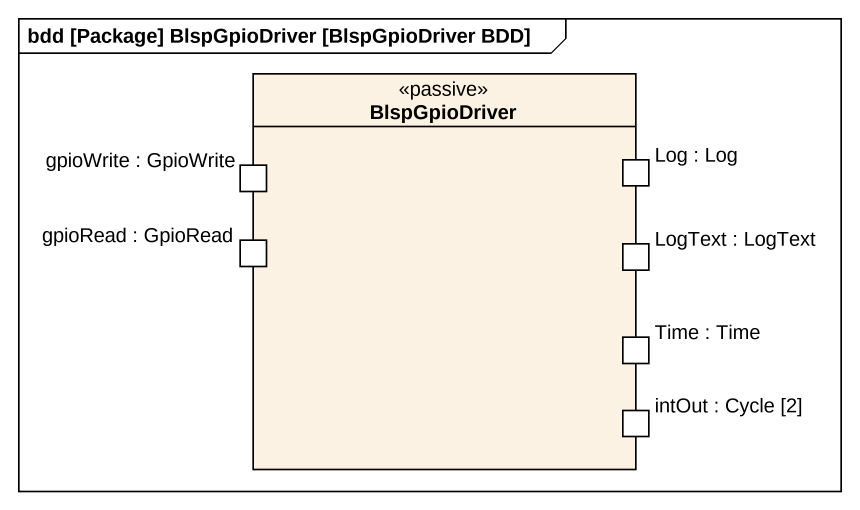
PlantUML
@startuml
mainframe bdd [Package] BlspGpioDriver [BlspGpioDriver BDD]
rectangle BlspGpioDriver <<passive>> {
  port "gpioWrite : GpioWrite" as gpioWrite_GpioWrite
  port "Log : Log" as Log_Log
  port "gpioRead : GpioRead" as gpioRead_GpioRead
  port "LogText : LogText" as LogText_LogText
  port "Time : Time" as Time_Time
  port "intOut : Cycle [2]" as intOut_Cycle_2
}
@enduml
